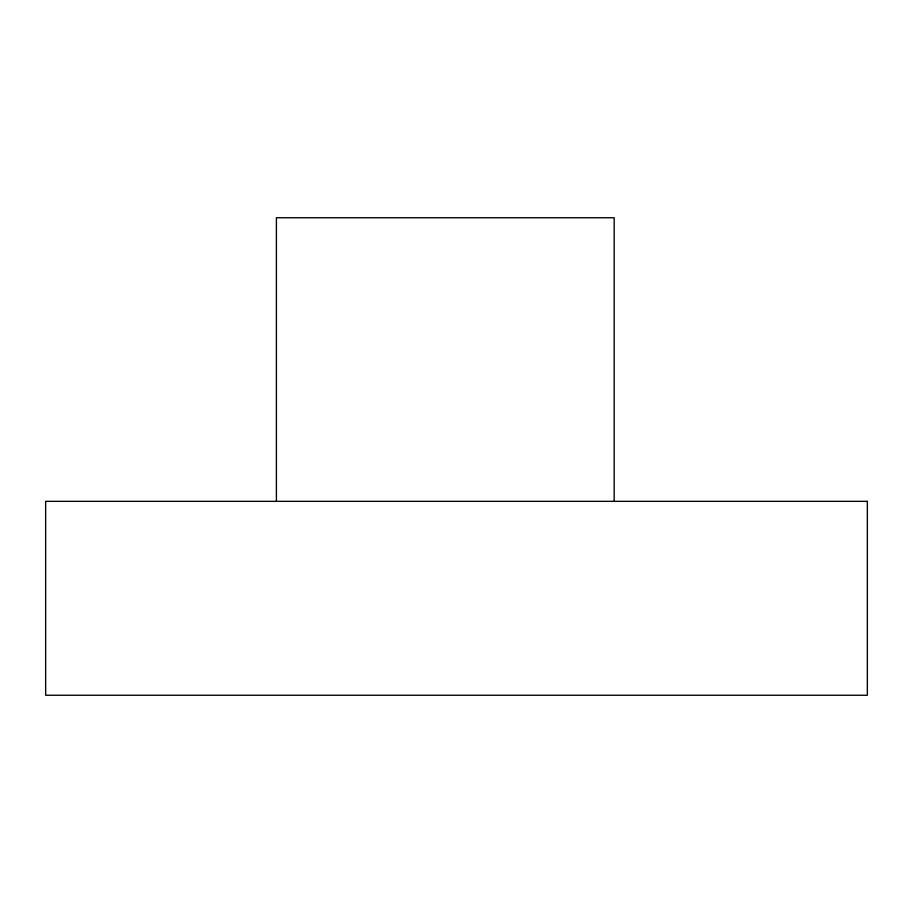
<?xml version="1.0" encoding="UTF-8"?>
<svg xmlns="http://www.w3.org/2000/svg" width="913" height="913" viewBox="0 0 913 913"><rect width="100%" height="100%" fill="white"/><g stroke="black" fill="none" stroke-linecap="round" stroke-linejoin="round"><path stroke-width="1.37" d="M614.175 501.34L614.175 217.751L276.399 217.751L276.399 501.34M867.35 501.34L45.65 501.34L45.65 695.25L867.35 695.25L867.35 501.34"/></g></svg>
